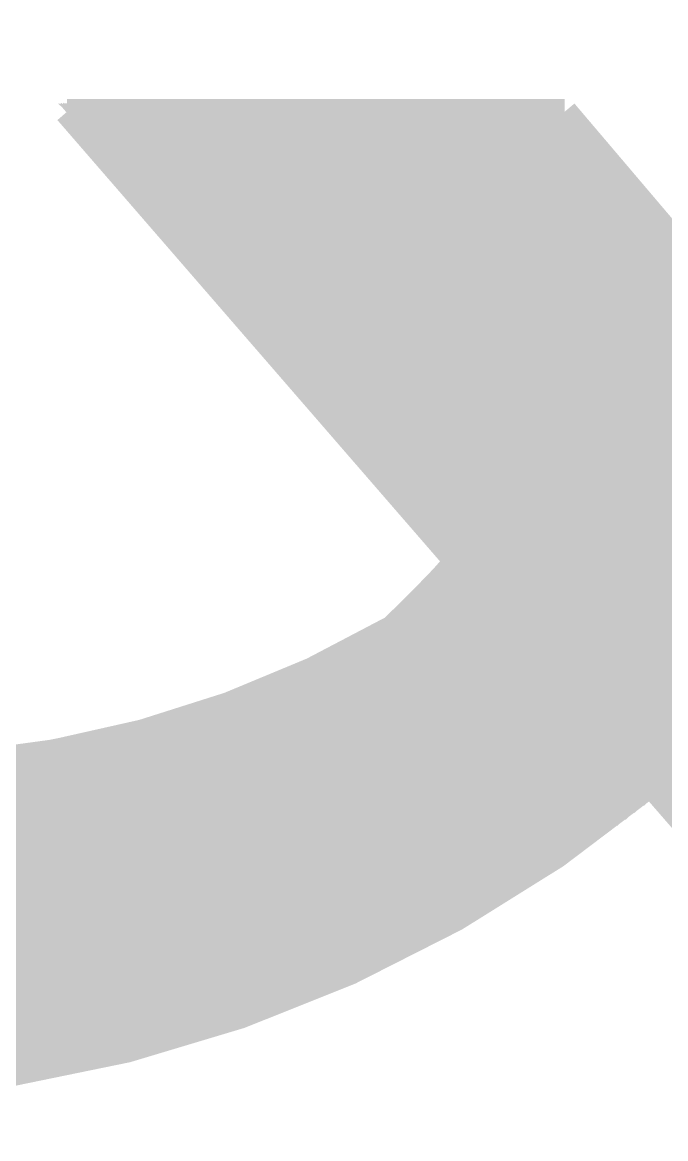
# Model space of a CAD drawing. Extents: x 35 to 236, y 10 to 166.
# Drawn here: x 108.277 to 109.558, y 108.63 to 110.853 of the extents above; entities that cross this region are included whole.
import ezdxf

# ---------------------------------------------------------------- set-up
doc = ezdxf.new("R2010")
doc.units = 0
doc.layers.add('BG_SILKSCREEN_TOP', color=254, linetype='CONTINUOUS')

msp = doc.modelspace()

# ---------------------------------------------------------------- linework, layer by layer
at = {"layer": 'BG_SILKSCREEN_TOP', "const_width": 0.0508}
for points in [[(109.5844, 110.4058, 0.331115), (109.0134, 113.9154)], [(109.5844, 110.4058, 0.33397), (109.0134, 113.9129)], [(109.5844, 110.4058, 0.33397), (109.0134, 113.9129)], [(109.0137, 109.646, 0.032896), (109.1432, 109.7806)], [(109.0133, 109.6463, 0.015646), (109.1429, 109.7783)], [(109.0133, 109.6463, 0.015646), (109.1429, 109.7783)], [(106.9565, 109.6465, 0.272148), (109.0134, 109.6465)], [(106.9565, 109.6465, 0.272148), (109.0134, 109.6465)], [(107.9824, 109.3666, 0.129986), (109.0137, 109.646)], [(108.0205, 108.7316, 0.144782), (109.5293, 109.3361)], [(108.0206, 108.7328, 0.156911), (109.5274, 109.3354)]]:
    msp.add_lwpolyline(points, format="xyb", dxfattribs=at)
for points in [[(108.366, 110.6747), (109.1432, 109.7781)], [(108.366, 110.6747), (109.1432, 109.7781)], [(109.3566, 110.6747), (108.366, 110.6747)], [(109.3566, 110.6747), (108.366, 110.6747)], [(108.366, 110.6747), (109.3566, 110.6747)], [(110.1186, 108.6554), (108.366, 110.6747)], [(108.3672, 110.6733), (108.3685, 110.6747)], [(108.3693, 110.6709), (108.373, 110.6747)], [(108.3713, 110.6685), (108.3775, 110.6747)], [(108.3734, 110.6661), (108.382, 110.6747)], [(108.3755, 110.6637), (108.3865, 110.6747)], [(108.3776, 110.6613), (108.391, 110.6747)], [(108.3797, 110.6589), (108.3955, 110.6747)], [(108.3818, 110.6565), (108.4, 110.6747)], [(108.3839, 110.6541), (108.4045, 110.6747)], [(108.3859, 110.6517), (108.409, 110.6747)], [(108.388, 110.6493), (108.4135, 110.6747)], [(108.3901, 110.6469), (108.4179, 110.6747)], [(108.3922, 110.6445), (108.4224, 110.6747)], [(108.3943, 110.6421), (108.4269, 110.6747)], [(108.3964, 110.6397), (108.4314, 110.6747)], [(108.3985, 110.6373), (108.4359, 110.6747)], [(108.4005, 110.6349), (108.4404, 110.6747)], [(108.4026, 110.6324), (108.4449, 110.6747)], [(108.4047, 110.6301), (108.4494, 110.6747)], [(108.4068, 110.6276), (108.4539, 110.6747)], [(108.4089, 110.6252), (108.4584, 110.6747)], [(108.411, 110.6228), (108.4628, 110.6747)], [(108.413, 110.6204), (108.4673, 110.6747)], [(108.4152, 110.618), (108.4718, 110.6747)], [(108.4172, 110.6156), (108.4763, 110.6747)], [(108.4193, 110.6132), (108.4808, 110.6747)], [(108.4214, 110.6108), (108.4853, 110.6747)], [(108.4235, 110.6084), (108.4898, 110.6747)], [(108.4256, 110.606), (108.4943, 110.6747)], [(108.4277, 110.6036), (108.4988, 110.6747)], [(108.4298, 110.6012), (108.5032, 110.6747)], [(108.4318, 110.5988), (108.5077, 110.6747)], [(108.4339, 110.5964), (108.5122, 110.6747)], [(108.436, 110.594), (108.5167, 110.6747)], [(108.4381, 110.5916), (108.5212, 110.6747)], [(108.4402, 110.5892), (108.5257, 110.6747)], [(108.4423, 110.5868), (108.5302, 110.6747)], [(108.4444, 110.5844), (108.5347, 110.6747)], [(108.4464, 110.582), (108.5392, 110.6747)], [(108.4485, 110.5796), (108.5437, 110.6747)], [(108.4506, 110.5772), (108.5481, 110.6747)], [(108.4527, 110.5748), (108.5526, 110.6747)], [(108.4548, 110.5723), (108.5571, 110.6747)], [(108.4569, 110.57), (108.5616, 110.6747)], [(108.459, 110.5675), (108.5661, 110.6747)], [(108.4611, 110.5652), (108.5706, 110.6747)], [(108.4631, 110.5627), (108.5751, 110.6747)], [(108.4652, 110.5603), (108.5796, 110.6747)], [(108.4673, 110.5579), (108.5841, 110.6747)], [(108.4694, 110.5555), (108.5886, 110.6747)], [(108.4715, 110.5531), (108.5931, 110.6747)], [(108.4735, 110.5507), (108.5976, 110.6747)], [(108.4757, 110.5483), (108.602, 110.6747)], [(108.4777, 110.5459), (108.6065, 110.6747)], [(108.4798, 110.5435), (108.611, 110.6747)], [(108.4819, 110.5411), (108.6155, 110.6747)], [(108.484, 110.5387), (108.62, 110.6747)], [(108.4861, 110.5363), (108.6245, 110.6747)], [(108.4882, 110.5339), (108.629, 110.6747)], [(108.4903, 110.5315), (108.6335, 110.6747)], [(108.4923, 110.5291), (108.638, 110.6747)], [(108.4944, 110.5267), (108.6425, 110.6747)], [(108.4965, 110.5243), (108.6469, 110.6747)], [(108.4986, 110.5219), (108.6514, 110.6747)], [(108.5007, 110.5195), (108.6559, 110.6747)], [(108.5028, 110.5171), (108.6604, 110.6747)], [(108.5049, 110.5147), (108.6649, 110.6747)], [(108.5069, 110.5123), (108.6694, 110.6747)], [(108.509, 110.5099), (108.6739, 110.6747)], [(108.5111, 110.5074), (108.6784, 110.6747)], [(108.5132, 110.5051), (108.6828, 110.6747)], [(108.5153, 110.5026), (108.6873, 110.6747)], [(108.5174, 110.5002), (108.6918, 110.6747)], [(108.5195, 110.4978), (108.6963, 110.6747)], [(108.5216, 110.4954), (108.7008, 110.6747)], [(108.5236, 110.493), (108.7053, 110.6747)], [(108.5257, 110.4906), (108.7098, 110.6747)], [(108.5278, 110.4882), (108.7143, 110.6747)], [(108.5299, 110.4858), (108.7188, 110.6747)], [(108.532, 110.4834), (108.7233, 110.6747)], [(108.5341, 110.481), (108.7278, 110.6747)], [(108.5362, 110.4786), (108.7322, 110.6747)], [(108.5382, 110.4762), (108.7367, 110.6747)], [(108.5403, 110.4738), (108.7412, 110.6747)], [(108.5424, 110.4714), (108.7457, 110.6747)], [(108.5445, 110.469), (108.7502, 110.6747)], [(108.5466, 110.4666), (108.7547, 110.6747)], [(108.5487, 110.4642), (108.7592, 110.6747)], [(108.5508, 110.4618), (108.7637, 110.6747)], [(108.5528, 110.4594), (108.7682, 110.6747)], [(108.5549, 110.457), (108.7727, 110.6747)], [(108.557, 110.4546), (108.7772, 110.6747)], [(108.5591, 110.4522), (108.7817, 110.6747)], [(108.5612, 110.4498), (108.7861, 110.6747)], [(108.5633, 110.4473), (108.7906, 110.6747)], [(108.5654, 110.445), (108.7951, 110.6747)], [(108.5675, 110.4425), (108.7996, 110.6747)], [(108.5695, 110.4401), (108.8041, 110.6747)], [(108.5716, 110.4377), (108.8086, 110.6747)], [(108.5737, 110.4353), (108.8131, 110.6747)], [(108.5758, 110.4329), (108.8176, 110.6747)], [(108.5779, 110.4305), (108.8221, 110.6747)], [(108.58, 110.4281), (108.8265, 110.6747)], [(108.5821, 110.4257), (108.831, 110.6747)], [(108.5841, 110.4233), (108.8355, 110.6747)], [(108.5862, 110.4209), (108.84, 110.6747)], [(108.5883, 110.4185), (108.8445, 110.6747)], [(108.5904, 110.4161), (108.849, 110.6747)], [(108.5925, 110.4137), (108.8535, 110.6747)], [(108.5946, 110.4113), (108.858, 110.6747)], [(108.5967, 110.4089), (108.8625, 110.6747)], [(108.5987, 110.4065), (108.8669, 110.6747)], [(108.6008, 110.4041), (108.8714, 110.6747)], [(108.6029, 110.4017), (108.8759, 110.6747)], [(108.605, 110.3993), (108.8804, 110.6747)], [(108.6071, 110.3969), (108.8849, 110.6747)], [(108.6092, 110.3945), (108.8894, 110.6747)], [(108.6113, 110.3921), (108.8939, 110.6747)], [(108.6134, 110.3897), (108.8984, 110.6747)], [(108.6154, 110.3873), (108.9029, 110.6747)], [(108.6175, 110.3849), (108.9074, 110.6747)], [(108.6196, 110.3825), (108.9119, 110.6747)], [(108.6217, 110.3801), (108.9163, 110.6747)], [(108.6238, 110.3777), (108.9208, 110.6747)], [(108.6259, 110.3752), (108.9253, 110.6747)], [(108.628, 110.3728), (108.9298, 110.6747)], [(108.63, 110.3704), (108.9343, 110.6747)], [(108.6321, 110.368), (108.9388, 110.6747)], [(108.6342, 110.3656), (108.9433, 110.6747)], [(108.6363, 110.3632), (108.9478, 110.6747)], [(108.6384, 110.3608), (108.9523, 110.6747)], [(108.6405, 110.3584), (108.9568, 110.6747)], [(108.6426, 110.356), (108.9613, 110.6747)], [(108.6446, 110.3536), (108.9657, 110.6747)], [(108.6467, 110.3512), (108.9702, 110.6747)], [(108.6488, 110.3488), (108.9747, 110.6747)], [(108.6509, 110.3464), (108.9792, 110.6747)], [(108.653, 110.344), (108.9837, 110.6747)], [(108.6551, 110.3416), (108.9882, 110.6747)], [(108.6572, 110.3392), (108.9927, 110.6747)], [(108.6592, 110.3368), (108.9972, 110.6747)], [(108.6613, 110.3344), (109.0017, 110.6747)], [(108.6634, 110.332), (109.0061, 110.6747)], [(108.6655, 110.3296), (109.0106, 110.6747)], [(108.6676, 110.3272), (109.0151, 110.6747)], [(108.6697, 110.3248), (109.0196, 110.6747)], [(108.6718, 110.3224), (109.0241, 110.6747)], [(108.6739, 110.32), (109.0286, 110.6747)], [(108.6759, 110.3176), (109.0331, 110.6747)], [(108.678, 110.3151), (109.0376, 110.6747)], [(108.6801, 110.3128), (109.0421, 110.6747)], [(108.6822, 110.3103), (109.0465, 110.6747)], [(108.6843, 110.3079), (109.051, 110.6747)], [(108.6864, 110.3055), (109.0555, 110.6747)], [(108.6885, 110.3031), (109.06, 110.6747)], [(108.6905, 110.3007), (109.0645, 110.6747)], [(108.6926, 110.2983), (109.069, 110.6747)], [(108.6947, 110.2959), (109.0735, 110.6747)], [(108.6968, 110.2935), (109.078, 110.6747)], [(108.6989, 110.2911), (109.0825, 110.6747)], [(108.701, 110.2887), (109.087, 110.6747)], [(108.7031, 110.2863), (109.0915, 110.6747)], [(108.7051, 110.2839), (109.096, 110.6747)], [(108.7072, 110.2815), (109.1004, 110.6747)], [(108.7093, 110.2791), (109.1049, 110.6747)], [(108.7114, 110.2767), (109.1094, 110.6747)], [(108.7135, 110.2743), (109.1139, 110.6747)], [(108.7156, 110.2719), (109.1184, 110.6747)], [(108.7177, 110.2695), (109.1229, 110.6747)], [(108.7198, 110.2671), (109.1274, 110.6747)], [(108.7218, 110.2647), (109.1319, 110.6747)], [(108.7239, 110.2623), (109.1364, 110.6747)], [(108.726, 110.2599), (109.1409, 110.6747)], [(108.7281, 110.2575), (109.1453, 110.6747)], [(108.7302, 110.255), (109.1498, 110.6747)], [(108.7323, 110.2527), (109.1543, 110.6747)], [(108.7344, 110.2502), (109.1588, 110.6747)], [(108.7364, 110.2478), (109.1633, 110.6747)], [(108.7385, 110.2454), (109.1678, 110.6747)], [(108.7406, 110.243), (109.1723, 110.6747)], [(108.7427, 110.2406), (109.1768, 110.6747)], [(108.7448, 110.2382), (109.1813, 110.6747)], [(108.7469, 110.2358), (109.1858, 110.6747)], [(108.749, 110.2334), (109.1902, 110.6747)], [(108.751, 110.231), (109.1947, 110.6747)], [(108.7531, 110.2286), (109.1992, 110.6747)], [(108.7552, 110.2262), (109.2037, 110.6747)], [(108.7573, 110.2238), (109.2082, 110.6747)], [(108.7594, 110.2214), (109.2127, 110.6747)], [(108.7615, 110.219), (109.2172, 110.6747)], [(108.7636, 110.2166), (109.2217, 110.6747)], [(108.7656, 110.2142), (109.2262, 110.6747)], [(108.7677, 110.2118), (109.2306, 110.6747)], [(108.7698, 110.2094), (109.2351, 110.6747)], [(108.7719, 110.207), (109.2396, 110.6747)], [(108.774, 110.2046), (109.2441, 110.6747)], [(108.7761, 110.2022), (109.2486, 110.6747)], [(108.7782, 110.1998), (109.2531, 110.6747)], [(108.7803, 110.1974), (109.2576, 110.6747)], [(108.7823, 110.1949), (109.2621, 110.6747)], [(108.7844, 110.1926), (109.2666, 110.6747)], [(108.7865, 110.1901), (109.2711, 110.6747)], [(108.7886, 110.1877), (109.2756, 110.6747)], [(108.7907, 110.1853), (109.28, 110.6747)], [(108.7928, 110.1829), (109.2845, 110.6747)], [(108.7949, 110.1805), (109.289, 110.6747)], [(108.7969, 110.1781), (109.2935, 110.6747)], [(108.799, 110.1757), (109.298, 110.6747)], [(108.8011, 110.1733), (109.3025, 110.6747)], [(108.8032, 110.1709), (109.307, 110.6747)], [(108.8053, 110.1685), (109.3115, 110.6747)], [(108.8074, 110.1661), (109.316, 110.6747)], [(108.8095, 110.1637), (109.3205, 110.6747)], [(108.8115, 110.1613), (109.325, 110.6747)], [(108.8136, 110.1589), (109.3294, 110.6747)], [(108.8157, 110.1565), (109.3339, 110.6747)], [(108.8178, 110.1541), (109.3384, 110.6747)], [(108.8199, 110.1517), (109.3429, 110.6747)], [(108.822, 110.1493), (109.3474, 110.6747)], [(108.8241, 110.1469), (109.3519, 110.6747)], [(108.8262, 110.1445), (109.3564, 110.6747)], [(108.8282, 110.1421), (109.3585, 110.6724)], [(108.8303, 110.1397), (109.3606, 110.67)], [(109.5852, 110.4055), (109.3566, 110.6747)], [(109.5852, 110.4055), (109.3566, 110.6747)], [(109.3566, 110.6747), (111.0711, 108.6554)], [(108.8324, 110.1373), (109.3627, 110.6675)], [(108.8345, 110.1349), (109.3647, 110.6651)], [(108.8366, 110.1325), (109.3668, 110.6627)], [(108.8387, 110.1301), (109.3688, 110.6602)], [(108.8408, 110.1276), (109.3709, 110.6578)], [(108.8428, 110.1253), (109.373, 110.6554)], [(108.8449, 110.1228), (109.375, 110.6529)], [(108.847, 110.1204), (109.3771, 110.6505)], [(108.8491, 110.118), (109.3792, 110.6481)], [(108.8512, 110.1156), (109.3812, 110.6456)], [(108.8533, 110.1132), (109.3833, 110.6432)], [(108.8554, 110.1108), (109.3853, 110.6408)], [(108.8574, 110.1084), (109.3874, 110.6384)], [(108.8595, 110.106), (109.3895, 110.6359)], [(108.8616, 110.1036), (109.3915, 110.6335)], [(108.8637, 110.1012), (109.3936, 110.6311)], [(108.8658, 110.0988), (109.3956, 110.6287)], [(108.8679, 110.0964), (109.3977, 110.6262)], [(108.87, 110.094), (109.3998, 110.6238)], [(108.872, 110.0916), (109.4018, 110.6214)], [(108.8741, 110.0892), (109.4039, 110.619)], [(108.8762, 110.0868), (109.406, 110.6165)], [(108.8783, 110.0844), (109.408, 110.6141)], [(108.8804, 110.082), (109.4101, 110.6117)], [(108.8825, 110.0796), (109.4121, 110.6092)], [(108.8846, 110.0772), (109.4142, 110.6068)], [(108.8867, 110.0748), (109.4163, 110.6044)], [(108.8887, 110.0724), (109.4183, 110.602)], [(108.8908, 110.07), (109.4204, 110.5995)], [(108.8929, 110.0675), (109.4224, 110.5971)], [(108.895, 110.0652), (109.4245, 110.5947)], [(108.8971, 110.0627), (109.4266, 110.5922)], [(108.8992, 110.0604), (109.4286, 110.5898)], [(108.9013, 110.0579), (109.4307, 110.5874)], [(108.9033, 110.0555), (109.4328, 110.5849)], [(108.9054, 110.0531), (109.4348, 110.5825)], [(108.9075, 110.0507), (109.4369, 110.5801)], [(108.9096, 110.0483), (109.439, 110.5777)], [(108.9117, 110.0459), (109.441, 110.5752)], [(108.9138, 110.0435), (109.4431, 110.5728)], [(108.9159, 110.0411), (109.4451, 110.5704)], [(108.9179, 110.0387), (109.4472, 110.5679)], [(108.92, 110.0363), (109.4493, 110.5655)], [(108.9221, 110.0339), (109.4513, 110.5631)], [(108.9242, 110.0315), (109.4534, 110.5607)], [(108.9263, 110.0291), (109.4554, 110.5582)], [(108.9284, 110.0267), (109.4575, 110.5558)], [(108.9305, 110.0243), (109.4596, 110.5534)], [(108.9326, 110.0219), (109.4616, 110.551)], [(108.9346, 110.0195), (109.4637, 110.5485)], [(108.9367, 110.0171), (109.4657, 110.5461)], [(108.9388, 110.0147), (109.4678, 110.5437)], [(108.9409, 110.0123), (109.4699, 110.5413)], [(108.943, 110.0099), (109.4719, 110.5388)], [(108.9451, 110.0075), (109.474, 110.5364)], [(108.9472, 110.0051), (109.4761, 110.534)], [(108.9492, 110.0026), (109.4781, 110.5315)], [(108.9513, 110.0003), (109.4802, 110.5291)], [(108.9534, 109.9978), (109.4822, 110.5267)], [(108.9555, 109.9954), (109.4843, 110.5242)], [(108.9576, 109.993), (109.4864, 110.5218)], [(108.9597, 109.9906), (109.4884, 110.5194)], [(108.9618, 109.9882), (109.4905, 110.517)], [(108.9638, 109.9858), (109.4925, 110.5145)], [(108.9659, 109.9834), (109.4946, 110.5121)], [(108.968, 109.981), (109.4967, 110.5097)], [(108.9701, 109.9786), (109.4987, 110.5072)], [(108.9722, 109.9762), (109.5008, 110.5048)], [(108.9743, 109.9738), (109.5029, 110.5024)], [(108.9764, 109.9714), (109.5049, 110.5)], [(108.9785, 109.969), (109.507, 110.4975)], [(108.9805, 109.9666), (109.5091, 110.4951)], [(108.9826, 109.9642), (109.5111, 110.4927)], [(108.9847, 109.9618), (109.5132, 110.4902)], [(108.9868, 109.9594), (109.5152, 110.4878)], [(108.9889, 109.957), (109.5173, 110.4854)], [(108.991, 109.9546), (109.5194, 110.483)], [(108.9931, 109.9522), (109.5214, 110.4805)], [(108.9951, 109.9498), (109.5235, 110.4781)], [(108.9972, 109.9474), (109.5255, 110.4757)], [(108.9993, 109.945), (109.5276, 110.4733)], [(109.0014, 109.9425), (109.5297, 110.4708)], [(109.0035, 109.9402), (109.5317, 110.4684)], [(109.0056, 109.9377), (109.5338, 110.466)], [(109.0077, 109.9353), (109.5359, 110.4635)], [(109.0097, 109.9329), (109.5379, 110.4611)], [(109.0118, 109.9305), (109.54, 110.4587)], [(109.0139, 109.9281), (109.542, 110.4562)], [(109.016, 109.9257), (109.5441, 110.4538)], [(109.0181, 109.9233), (109.5462, 110.4514)], [(109.0202, 109.9209), (109.5482, 110.449)], [(109.0223, 109.9185), (109.5503, 110.4465)], [(109.0243, 109.9161), (109.5523, 110.4441)], [(109.0264, 109.9137), (109.5544, 110.4417)], [(109.0285, 109.9113), (109.5565, 110.4392)], [(109.0306, 109.9089), (109.5585, 110.4368)], [(109.0327, 109.9065), (109.5606, 110.4344)], [(109.0348, 109.9041), (109.5627, 110.432)], [(109.0369, 109.9017), (109.5647, 110.4295)], [(109.039, 109.8993), (109.5668, 110.4271)], [(109.041, 109.8969), (109.5688, 110.4247)], [(109.0431, 109.8945), (109.5709, 110.4223)], [(109.0452, 109.8921), (109.573, 110.4198)], [(109.0473, 109.8897), (109.575, 110.4174)], [(109.0494, 109.8873), (109.5771, 110.415)], [(109.0515, 109.8849), (109.5792, 110.4126)], [(109.0536, 109.8825), (109.5812, 110.4101)], [(109.0556, 109.8801), (109.5833, 110.4077)], [(109.0577, 109.8777), (109.5853, 110.4053)], [(109.0598, 109.8753), (109.5874, 110.4028)], [(109.0619, 109.8729), (109.5894, 110.4004)], [(109.064, 109.8704), (109.5915, 110.398)], [(109.0661, 109.8681), (109.5936, 110.3955)], [(109.0682, 109.8656), (109.5956, 110.3931)], [(109.0702, 109.8632), (109.5977, 110.3907)], [(109.0723, 109.8608), (109.5998, 110.3882)], [(109.0744, 109.8584), (109.6018, 110.3858)], [(109.0765, 109.856), (109.6039, 110.3834)], [(109.0786, 109.8536), (109.606, 110.381)], [(109.0807, 109.8512), (109.608, 110.3785)], [(109.0828, 109.8488), (109.6101, 110.3761)], [(109.0849, 109.8464), (109.6121, 110.3737)], [(109.0869, 109.844), (109.6142, 110.3712)], [(109.089, 109.8416), (109.6163, 110.3688)], [(109.0911, 109.8392), (109.6183, 110.3664)], [(109.0932, 109.8368), (109.6204, 110.364)], [(109.0953, 109.8344), (109.6224, 110.3615)], [(109.0974, 109.832), (109.6245, 110.3591)], [(109.0995, 109.8296), (109.6266, 110.3567)], [(109.1015, 109.8272), (109.6286, 110.3543)], [(109.1036, 109.8248), (109.6307, 110.3518)], [(109.1057, 109.8224), (109.6328, 110.3494)], [(109.1078, 109.82), (109.6348, 110.347)], [(109.1099, 109.8176), (109.6369, 110.3446)], [(109.112, 109.8152), (109.639, 110.3421)], [(109.1141, 109.8128), (109.641, 110.3397)], [(109.1161, 109.8103), (109.6431, 110.3373)], [(109.1182, 109.808), (109.6451, 110.3348)], [(109.1203, 109.8055), (109.6472, 110.3324)], [(109.1224, 109.8031), (109.6492, 110.33)], [(109.1245, 109.8007), (109.6513, 110.3275)], [(109.1266, 109.7983), (109.6534, 110.3251)], [(109.1287, 109.7959), (109.6554, 110.3227)], [(109.1307, 109.7935), (109.6575, 110.3203)], [(109.1328, 109.7911), (109.6596, 110.3178)], [(109.1349, 109.7887), (109.6616, 110.3154)], [(109.137, 109.7863), (109.6637, 110.313)], [(109.1391, 109.7839), (109.6657, 110.3105)], [(109.1412, 109.7815), (109.6678, 110.3081)], [(109.1433, 109.7791), (109.6699, 110.3057)], [(109.1454, 109.7767), (109.6719, 110.3033)], [(109.1474, 109.7743), (109.674, 110.3008)], [(109.1495, 109.7719), (109.6761, 110.2984)], [(109.1516, 109.7695), (109.6781, 110.296)], [(109.1537, 109.7671), (109.6802, 110.2936)], [(109.1558, 109.7647), (109.6822, 110.2911)], [(109.1579, 109.7623), (109.6843, 110.2887)], [(109.16, 109.7599), (109.6863, 110.2863)], [(109.162, 109.7575), (109.6884, 110.2838)], [(109.1641, 109.7551), (109.6905, 110.2814)], [(109.1662, 109.7527), (109.6925, 110.279)], [(109.1683, 109.7502), (109.6946, 110.2766)], [(109.1704, 109.7479), (109.6967, 110.2741)], [(109.1725, 109.7454), (109.6987, 110.2717)], [(109.1746, 109.743), (109.7008, 110.2693)], [(109.1766, 109.7406), (109.7029, 110.2668)], [(109.1787, 109.7382), (109.7049, 110.2644)], [(109.1808, 109.7358), (109.707, 110.262)], [(109.1829, 109.7334), (109.709, 110.2596)], [(109.185, 109.731), (109.7111, 110.2571)], [(109.1871, 109.7286), (109.7132, 110.2547)], [(109.1892, 109.7262), (109.7152, 110.2523)], [(109.1913, 109.7238), (109.7173, 110.2498)], [(109.1933, 109.7214), (109.7193, 110.2474)], [(109.1954, 109.719), (109.7214, 110.245)], [(109.1975, 109.7166), (109.7235, 110.2425)], [(109.1996, 109.7142), (109.7255, 110.2401)], [(109.2017, 109.7118), (109.7276, 110.2377)], [(109.2038, 109.7094), (109.7297, 110.2353)], [(109.2059, 109.707), (109.7317, 110.2328)], [(109.2079, 109.7046), (109.7338, 110.2304)], [(109.21, 109.7022), (109.7359, 110.228)], [(109.2121, 109.6998), (109.7379, 110.2256)], [(109.2142, 109.6974), (109.74, 110.2231)], [(109.2163, 109.695), (109.742, 110.2207)], [(109.2184, 109.6926), (109.7441, 110.2183)], [(109.2205, 109.6901), (109.7461, 110.2159)], [(109.2225, 109.6878), (109.7482, 110.2134)], [(109.2246, 109.6853), (109.7503, 110.211)], [(109.2267, 109.6829), (109.7523, 110.2086)], [(109.2288, 109.6805), (109.7544, 110.2061)], [(109.2309, 109.6781), (109.7565, 110.2037)], [(109.233, 109.6757), (109.7585, 110.2013)], [(109.2351, 109.6733), (109.7606, 110.1988)], [(109.2371, 109.6709), (109.7626, 110.1964)], [(109.2392, 109.6685), (109.7647, 110.194)], [(109.2413, 109.6661), (109.7668, 110.1916)], [(109.2434, 109.6637), (109.7688, 110.1891)], [(109.2455, 109.6613), (109.7709, 110.1867)], [(109.2476, 109.6589), (109.773, 110.1843)], [(109.2497, 109.6565), (109.775, 110.1818)], [(109.2518, 109.6541), (109.7771, 110.1794)], [(109.2538, 109.6517), (109.7791, 110.177)], [(109.2559, 109.6493), (109.7812, 110.1746)], [(109.258, 109.6469), (109.7833, 110.1721)], [(109.2601, 109.6445), (109.7853, 110.1697)], [(109.2622, 109.6421), (109.7874, 110.1673)], [(109.2643, 109.6397), (109.7894, 110.1648)], [(109.2664, 109.6373), (109.7915, 110.1624)], [(109.2684, 109.6349), (109.7936, 110.16)], [(109.2706, 109.6325), (109.7956, 110.1576)], [(109.2726, 109.6301), (109.7977, 110.1551)], [(109.2747, 109.6277), (109.7998, 110.1527)], [(109.2768, 109.6253), (109.8018, 110.1503)], [(109.2789, 109.6228), (109.8039, 110.1479)], [(109.281, 109.6205), (109.8059, 110.1454)], [(109.283, 109.618), (109.808, 110.143)], [(109.2851, 109.6157), (109.8101, 110.1406)], [(109.2872, 109.6132), (109.8121, 110.1381)], [(109.2893, 109.6108), (109.8142, 110.1357)], [(109.2914, 109.6084), (109.8162, 110.1333)], [(109.2935, 109.606), (109.8183, 110.1308)], [(109.2956, 109.6036), (109.8204, 110.1284)], [(109.2977, 109.6012), (109.8224, 110.126)], [(109.2997, 109.5988), (109.8245, 110.1236)], [(109.3018, 109.5964), (109.8266, 110.1211)], [(109.3039, 109.594), (109.8286, 110.1187)], [(109.306, 109.5916), (109.8307, 110.1163)], [(109.3081, 109.5892), (109.8328, 110.1138)], [(109.3102, 109.5868), (109.8348, 110.1114)], [(109.3123, 109.5844), (109.8369, 110.109)], [(109.3143, 109.582), (109.8389, 110.1066)], [(109.3164, 109.5796), (109.841, 110.1041)], [(109.3185, 109.5772), (109.8431, 110.1017)], [(109.3206, 109.5748), (109.8451, 110.0993)], [(109.3227, 109.5724), (109.8472, 110.0969)], [(109.3248, 109.57), (109.8492, 110.0944)], [(109.3269, 109.5676), (109.8513, 110.092)], [(109.3289, 109.5652), (109.8534, 110.0896)], [(109.3311, 109.5627), (109.8554, 110.0872)], [(109.3331, 109.5604), (109.8575, 110.0847)], [(109.3352, 109.5579), (109.8596, 110.0823)], [(109.3373, 109.5556), (109.8616, 110.0799)], [(109.3394, 109.5531), (109.8637, 110.0774)], [(109.3415, 109.5507), (109.8657, 110.075)], [(109.3435, 109.5483), (109.8678, 110.0726)], [(109.3456, 109.5459), (109.8699, 110.0701)], [(109.3477, 109.5435), (109.8719, 110.0677)], [(109.3498, 109.5411), (109.874, 110.0653)], [(109.3519, 109.5387), (109.876, 110.0629)], [(109.354, 109.5363), (109.8781, 110.0604)], [(109.3561, 109.5339), (109.8802, 110.058)], [(109.3582, 109.5315), (109.8822, 110.0556)], [(109.3603, 109.5291), (109.8843, 110.0531)], [(109.3623, 109.5267), (109.8863, 110.0507)], [(109.3644, 109.5243), (109.8884, 110.0483)], [(109.3665, 109.5219), (109.8905, 110.0459)], [(109.3686, 109.5195), (109.8925, 110.0434)], [(109.3707, 109.5171), (109.8946, 110.041)], [(109.3728, 109.5147), (109.8967, 110.0386)], [(109.3748, 109.5123), (109.8987, 110.0361)], [(109.377, 109.5099), (109.9008, 110.0337)], [(109.379, 109.5075), (109.9029, 110.0313)], [(109.3811, 109.5051), (109.9049, 110.0289)], [(109.3832, 109.5027), (109.907, 110.0264)], [(109.3853, 109.5003), (109.909, 110.024)], [(109.3874, 109.4978), (109.9111, 110.0216)], [(109.3894, 109.4955), (109.9132, 110.0192)], [(109.3916, 109.493), (109.9152, 110.0167)], [(109.3936, 109.4906), (109.9173, 110.0143)], [(109.3957, 109.4882), (109.9193, 110.0119)], [(109.3978, 109.4858), (109.9214, 110.0094)], [(109.3999, 109.4834), (109.9235, 110.007)], [(109.402, 109.481), (109.9255, 110.0046)], [(109.4041, 109.4786), (109.9276, 110.0022)], [(109.4061, 109.4762), (109.9297, 109.9997)], [(109.4082, 109.4738), (109.9317, 109.9973)], [(109.4103, 109.4714), (109.9338, 109.9949)], [(109.4124, 109.469), (109.9358, 109.9924)], [(109.4145, 109.4666), (109.9379, 109.99)], [(109.4166, 109.4642), (109.94, 109.9876)], [(109.4187, 109.4618), (109.942, 109.9851)], [(109.4208, 109.4594), (109.9441, 109.9827)], [(109.4228, 109.457), (109.9461, 109.9803)], [(109.4249, 109.4546), (109.9482, 109.9779)], [(109.427, 109.4522), (109.9503, 109.9754)], [(109.4291, 109.4498), (109.9523, 109.973)], [(109.4312, 109.4474), (109.9544, 109.9706)], [(109.4333, 109.445), (109.9565, 109.9682)], [(109.4353, 109.4426), (109.9585, 109.9657)], [(109.4375, 109.4402), (109.9606, 109.9633)], [(109.4395, 109.4377), (109.9626, 109.9609)], [(109.4416, 109.4354), (109.9647, 109.9584)], [(109.4437, 109.4329), (109.9668, 109.956)], [(109.4458, 109.4306), (109.9688, 109.9536)], [(109.4479, 109.4281), (109.9709, 109.9512)], [(109.45, 109.4257), (109.973, 109.9487)], [(109.4521, 109.4233), (109.975, 109.9463)], [(109.4541, 109.4209), (109.9771, 109.9439)], [(109.4562, 109.4185), (109.9791, 109.9415)], [(109.4583, 109.4161), (109.9812, 109.939)], [(109.4604, 109.4137), (109.9832, 109.9366)], [(109.4625, 109.4113), (109.9853, 109.9342)], [(109.4646, 109.4089), (109.9874, 109.9317)], [(109.4666, 109.4065), (109.9894, 109.9293)], [(109.4687, 109.4041), (109.9915, 109.9269)], [(109.4708, 109.4017), (109.9936, 109.9244)], [(109.4729, 109.3993), (109.9956, 109.922)], [(109.475, 109.3969), (109.9977, 109.9196)], [(109.4771, 109.3945), (109.9998, 109.9171)], [(109.4792, 109.3921), (110.0018, 109.9147)], [(109.4813, 109.3897), (110.0039, 109.9123)], [(109.4834, 109.3873), (110.0059, 109.9099)], [(109.4854, 109.3849), (110.008, 109.9074)], [(109.4875, 109.3825), (110.0101, 109.905)], [(109.4896, 109.3801), (110.0121, 109.9026)], [(109.4917, 109.3777), (110.0142, 109.9002)], [(109.4938, 109.3753), (110.0162, 109.8977)], [(109.4958, 109.3729), (110.0183, 109.8953)], [(109.498, 109.3705), (110.0204, 109.8929)], [(109.5, 109.3681), (110.0224, 109.8905)], [(109.5021, 109.3656), (110.0245, 109.888)], [(109.5042, 109.3633), (110.0266, 109.8856)], [(109.5063, 109.3608), (110.0286, 109.8832)], [(109.5084, 109.3584), (110.0307, 109.8807)], [(109.5105, 109.356), (110.0328, 109.8783)], [(109.5126, 109.3536), (110.0348, 109.8759)], [(109.5146, 109.3512), (110.0369, 109.8735)], [(109.5167, 109.3488), (110.0389, 109.871)], [(109.5188, 109.3464), (110.041, 109.8686)], [(109.5209, 109.344), (110.043, 109.8662)], [(109.523, 109.3416), (110.0451, 109.8637)], [(109.5251, 109.3392), (110.0472, 109.8613)], [(109.5272, 109.3368), (110.0492, 109.8589)], [(109.5292, 109.3344), (110.0513, 109.8564)], [(109.5313, 109.332), (110.0534, 109.854)], [(109.5334, 109.3296), (110.0554, 109.8516)], [(109.5355, 109.3272), (110.0575, 109.8492)], [(109.5376, 109.3248), (110.0596, 109.8467)], [(109.5397, 109.3224), (110.0616, 109.8443)], [(109.5418, 109.32), (110.0637, 109.8419)], [(109.5439, 109.3176), (110.0657, 109.8394)], [(109.5459, 109.3152), (110.0678, 109.837)], [(109.548, 109.3128), (110.0699, 109.8346)], [(109.5501, 109.3104), (110.0719, 109.8322)], [(109.5522, 109.308), (110.074, 109.8297)], [(109.5543, 109.3055), (110.076, 109.8273)], [(109.5564, 109.3032), (110.0781, 109.8249)], [(109.5585, 109.3007), (110.0801, 109.8225)], [(109.5605, 109.2983), (110.0822, 109.82)], [(109.5626, 109.2959), (110.0843, 109.8176)], [(109.5647, 109.2935), (110.0863, 109.8152)], [(109.5668, 109.2911), (110.0884, 109.8127)], [(109.5689, 109.2887), (110.0905, 109.8103)], [(109.571, 109.2863), (110.0925, 109.8079)], [(109.5731, 109.2839), (110.0946, 109.8055)], [(109.5751, 109.2815), (110.0967, 109.803)], [(109.134, 109.7698), (109.1439, 109.7798)], [(109.1432, 109.7806), (109.5293, 109.3361)], [(109.5772, 109.2791), (110.0987, 109.8006)], [(109.5793, 109.2767), (110.1008, 109.7982)], [(109.5814, 109.2743), (110.1028, 109.7957)], [(108.1152, 108.7421), (109.1481, 109.775)], [(108.1204, 108.7427), (109.1502, 109.7725)], [(108.1255, 108.7434), (109.1523, 109.7702)], [(108.1307, 108.7441), (109.1544, 109.7677)], [(108.1359, 108.7448), (109.1565, 109.7654)], [(108.1411, 108.7455), (109.1585, 109.7629)], [(108.1463, 108.7462), (109.1606, 109.7605)], [(108.1515, 108.7469), (109.1627, 109.7581)], [(109.0951, 109.7265), (109.146, 109.7774)], [(108.1568, 108.7477), (109.1648, 109.7557)], [(108.162, 108.7484), (109.1669, 109.7533)], [(108.1673, 108.7492), (109.169, 109.7509)], [(108.1725, 108.75), (109.1711, 109.7485)], [(108.1778, 108.7508), (109.1732, 109.7461)], [(108.1831, 108.7515), (109.1752, 109.7437)], [(108.1884, 108.7524), (109.1773, 109.7413)], [(108.1937, 108.7532), (109.1794, 109.7389)], [(108.199, 108.754), (109.1815, 109.7365)], [(108.2044, 108.7549), (109.1836, 109.7341)], [(108.2097, 108.7557), (109.1857, 109.7317)], [(108.2151, 108.7566), (109.1878, 109.7293)], [(108.2204, 108.7575), (109.1899, 109.7269)], [(108.2258, 108.7584), (109.1919, 109.7245)], [(108.2312, 108.7593), (109.194, 109.7221)], [(108.2366, 108.7602), (109.1961, 109.7197)], [(108.2421, 108.7611), (109.1982, 109.7173)], [(108.2475, 108.7621), (109.2003, 109.7149)], [(108.2529, 108.763), (109.2024, 109.7125)], [(108.2584, 108.764), (109.2045, 109.7101)], [(108.2639, 108.765), (109.2065, 109.7077)], [(108.2694, 108.766), (109.2087, 109.7053)], [(108.2749, 108.767), (109.2107, 109.7029)], [(108.2804, 108.7681), (109.2128, 109.7005)], [(108.2859, 108.7691), (109.2149, 109.6981)], [(108.2915, 108.7702), (109.217, 109.6957)], [(108.297, 108.7712), (109.2191, 109.6932)], [(108.3026, 108.7723), (109.2212, 109.6909)], [(108.3082, 108.7734), (109.2233, 109.6884)], [(108.3138, 108.7745), (109.2253, 109.6861)], [(108.3194, 108.7756), (109.2274, 109.6836)], [(108.3251, 108.7768), (109.2295, 109.6812)], [(108.3307, 108.7779), (109.2316, 109.6788)], [(108.3364, 108.7791), (109.2337, 109.6764)], [(108.342, 108.7803), (109.2358, 109.674)], [(108.3477, 108.7815), (109.2379, 109.6716)], [(108.3534, 108.7827), (109.2399, 109.6692)], [(108.1101, 108.7414), (109.0267, 109.658)], [(108.3591, 108.784), (109.242, 109.6668)], [(108.3649, 108.7852), (109.2441, 109.6644)], [(108.3707, 108.7865), (109.2462, 109.662)], [(108.3764, 108.7877), (109.2483, 109.6596)], [(108.3822, 108.789), (109.2504, 109.6572)], [(108.388, 108.7904), (109.2525, 109.6548)], [(108.3938, 108.7917), (109.2545, 109.6524)], [(108.3997, 108.793), (109.2567, 109.65)], [(108.4055, 108.7944), (109.2587, 109.6476)], [(108.4114, 108.7958), (109.2608, 109.6452)], [(108.0896, 108.7389), (108.9749, 109.6242)], [(108.0947, 108.7395), (108.9849, 109.6297)], [(108.0998, 108.7402), (108.9951, 109.6354)], [(108.105, 108.7408), (109.0055, 109.6413)], [(108.4173, 108.7972), (109.2629, 109.6428)], [(108.4232, 108.7986), (109.265, 109.6404)], [(108.4291, 108.8), (109.2671, 109.638)], [(108.435, 108.8015), (109.2692, 109.6356)], [(108.441, 108.8029), (109.2713, 109.6332)], [(108.447, 108.8044), (109.2733, 109.6308)], [(108.4529, 108.8059), (109.2754, 109.6284)], [(108.459, 108.8074), (109.2775, 109.626)], [(108.465, 108.809), (109.2796, 109.6236)], [(108.0694, 108.7366), (108.9363, 109.6035)], [(108.0744, 108.7372), (108.9457, 109.6085)], [(108.0795, 108.7378), (108.9553, 109.6136)], [(108.0845, 108.7383), (108.965, 109.6188)], [(108.4711, 108.8105), (109.2817, 109.6212)], [(108.4771, 108.8121), (109.2838, 109.6188)], [(108.4832, 108.8137), (109.2859, 109.6164)], [(108.4893, 108.8153), (109.2879, 109.6139)], [(108.4954, 108.8169), (109.29, 109.6116)], [(108.5016, 108.8186), (109.2921, 109.6091)], [(108.5078, 108.8203), (109.2942, 109.6068)], [(108.5139, 108.822), (109.2963, 109.6043)], [(108.5202, 108.8237), (109.2984, 109.602)], [(108.0442, 108.7339), (108.8908, 109.5805)], [(108.0492, 108.7344), (108.8997, 109.5849)], [(108.0542, 108.735), (108.9087, 109.5894)], [(108.0593, 108.7355), (108.9177, 109.594)], [(108.0643, 108.736), (108.9269, 109.5987)], [(108.5264, 108.8254), (109.3005, 109.5995)], [(108.5326, 108.8272), (109.3026, 109.5971)], [(108.5389, 108.829), (109.3046, 109.5947)], [(108.5452, 108.8308), (109.3067, 109.5923)], [(108.5515, 108.8326), (109.3088, 109.5899)], [(108.5579, 108.8344), (109.3109, 109.5875)], [(108.5642, 108.8363), (109.313, 109.5851)], [(108.5706, 108.8382), (109.3151, 109.5827)], [(108.577, 108.8401), (109.3172, 109.5803)], [(108.0152, 108.7319), (108.8396, 109.5562)], [(108.0195, 108.7317), (108.8479, 109.56)], [(108.0243, 108.732), (108.8563, 109.564)], [(108.0293, 108.7324), (108.8648, 109.5679)], [(108.0342, 108.7329), (108.8733, 109.572)], [(108.0392, 108.7334), (108.882, 109.5762)], [(108.5834, 108.8421), (109.3193, 109.5779)], [(108.5899, 108.844), (109.3214, 109.5755)], [(108.5964, 108.846), (109.3234, 109.5731)], [(108.6028, 108.848), (109.3255, 109.5707)], [(108.6094, 108.8501), (109.3276, 109.5683)], [(108.6159, 108.8521), (109.3297, 109.5659)], [(108.6225, 108.8542), (109.3318, 109.5635)], [(108.6291, 108.8563), (109.3339, 109.5611)], [(108.6357, 108.8585), (109.336, 109.5587)], [(108.6424, 108.8606), (109.338, 109.5563)], [(107.9898, 108.7334), (108.7912, 109.5348)], [(107.994, 108.7332), (108.7991, 109.5382)], [(107.9983, 108.7329), (108.8071, 109.5417)], [(108.0025, 108.7326), (108.8151, 109.5452)], [(108.0067, 108.7324), (108.8232, 109.5488)], [(108.011, 108.7321), (108.8313, 109.5525)], [(108.6491, 108.8628), (109.3401, 109.5539)], [(108.6558, 108.865), (109.3422, 109.5515)], [(108.6625, 108.8673), (109.3443, 109.5491)], [(108.6693, 108.8696), (109.3464, 109.5467)], [(108.6761, 108.8719), (109.3485, 109.5443)], [(108.6829, 108.8742), (109.3506, 109.5419)], [(108.6897, 108.8765), (109.3526, 109.5395)], [(108.6966, 108.8789), (109.3548, 109.5371)], [(108.7035, 108.8814), (109.3568, 109.5346)], [(107.9604, 108.7355), (108.7378, 109.5129)], [(107.9646, 108.7351), (108.7453, 109.5158)], [(107.9688, 108.7348), (108.7528, 109.5188)], [(107.973, 108.7345), (108.7604, 109.5219)], [(107.9772, 108.7342), (108.768, 109.525)], [(107.9814, 108.734), (108.7757, 109.5282)], [(107.9856, 108.7337), (108.7834, 109.5315)], [(108.7105, 108.8838), (109.3589, 109.5323)], [(108.7174, 108.8863), (109.361, 109.5298)], [(108.7245, 108.8888), (109.3631, 109.5275)], [(108.7315, 108.8913), (109.3652, 109.525)], [(108.7385, 108.8939), (109.3673, 109.5227)], [(108.7457, 108.8966), (109.3694, 109.5202)], [(108.7528, 108.8992), (109.3714, 109.5178)], [(108.76, 108.9019), (109.3735, 109.5154)], [(108.7672, 108.9046), (109.3756, 109.513)], [(107.9272, 108.7381), (108.6801, 109.491)], [(107.9313, 108.7378), (108.6871, 109.4936)], [(107.9354, 108.7374), (108.6942, 109.4962)], [(107.9396, 108.7371), (108.7014, 109.4988)], [(107.9438, 108.7367), (108.7085, 109.5015)], [(107.9479, 108.7364), (108.7158, 109.5043)], [(107.9521, 108.7361), (108.7231, 109.5071)], [(107.9563, 108.7358), (108.7304, 109.5099)], [(108.7744, 108.9073), (109.3777, 109.5106)], [(108.7817, 108.9101), (109.3798, 109.5082)], [(108.789, 108.913), (109.3819, 109.5058)], [(108.7964, 108.9158), (109.384, 109.5034)], [(108.8037, 108.9187), (109.386, 109.501)], [(108.8112, 108.9217), (109.3881, 109.4986)], [(108.8187, 108.9246), (109.3902, 109.4962)], [(108.8262, 108.9277), (109.3923, 109.4938)], [(108.8337, 108.9307), (109.3944, 109.4914)], [(107.8861, 108.7419), (108.6118, 109.4676)], [(107.8902, 108.7415), (108.6185, 109.4698)], [(107.8943, 108.7411), (108.6251, 109.472)], [(107.8984, 108.7407), (108.6319, 109.4742)], [(107.9025, 108.7403), (108.6386, 109.4765)], [(107.9066, 108.74), (108.6454, 109.4788)], [(107.9107, 108.7396), (108.6523, 109.4812)], [(107.9148, 108.7392), (108.6592, 109.4836)], [(107.9189, 108.7388), (108.6661, 109.486)], [(107.9231, 108.7385), (108.673, 109.4885)], [(108.8413, 108.9338), (109.3965, 109.489)], [(108.849, 108.937), (109.3986, 109.4866)], [(108.8566, 108.9402), (109.4006, 109.4842)], [(108.8644, 108.9434), (109.4028, 109.4818)], [(108.8722, 108.9467), (109.4048, 109.4794)], [(108.88, 108.95), (109.4069, 109.477)], [(108.8878, 108.9534), (109.409, 109.4746)], [(108.8957, 108.9569), (109.4111, 109.4722)], [(108.9037, 108.9603), (109.4132, 109.4698)], [(108.9117, 108.9639), (109.4153, 109.4674)], [(107.8415, 108.7468), (108.5409, 109.4462)], [(107.8456, 108.7463), (108.5472, 109.4479)], [(107.8496, 108.7459), (108.5535, 109.4498)], [(107.8536, 108.7454), (108.5599, 109.4516)], [(107.8577, 108.7449), (108.5662, 109.4535)], [(107.8617, 108.7445), (108.5727, 109.4554)], [(107.8658, 108.744), (108.5791, 109.4574)], [(107.8698, 108.7436), (108.5856, 109.4594)], [(107.8739, 108.7432), (108.5921, 109.4614)], [(107.8779, 108.7428), (108.5986, 109.4635)], [(107.882, 108.7423), (108.6052, 109.4655)], [(108.9198, 108.9674), (109.4174, 109.465)], [(108.928, 108.9711), (109.4194, 109.4626)], [(108.9362, 108.9748), (109.4215, 109.4602)], [(108.9444, 108.9785), (109.4236, 109.4578)], [(108.9527, 108.9824), (109.4257, 109.4554)], [(108.9611, 108.9862), (109.4278, 109.453)], [(108.9695, 108.9901), (109.4299, 109.4506)], [(108.978, 108.9942), (109.432, 109.4482)], [(108.9865, 108.9982), (109.434, 109.4457)], [(107.7857, 108.7538), (108.4558, 109.4239)], [(107.7897, 108.7532), (108.4617, 109.4253)], [(107.7936, 108.7527), (108.4676, 109.4268)], [(107.7976, 108.7522), (108.4736, 109.4282)], [(107.8015, 108.7517), (108.4796, 109.4297)], [(107.8055, 108.7512), (108.4856, 109.4312)], [(107.8095, 108.7507), (108.4916, 109.4328)], [(107.8135, 108.7501), (108.4977, 109.4344)], [(107.8175, 108.7497), (108.5038, 109.436)], [(107.8215, 108.7492), (108.5099, 109.4376)], [(107.8255, 108.7487), (108.516, 109.4392)], [(107.8295, 108.7482), (108.5222, 109.4409)], [(107.8335, 108.7477), (108.5284, 109.4426)], [(107.8375, 108.7472), (108.5347, 109.4444)], [(108.9951, 109.0023), (109.4361, 109.4434)], [(109.0038, 109.0065), (109.4382, 109.4409)], [(109.0126, 109.0108), (109.4403, 109.4385)], [(109.0214, 109.0151), (109.4424, 109.4361)], [(109.0303, 109.0196), (109.4445, 109.4337)], [(109.0393, 109.0241), (109.4466, 109.4313)], [(109.0484, 109.0286), (109.4487, 109.4289)], [(109.0575, 109.0333), (109.4507, 109.4265)], [(109.0667, 109.038), (109.4528, 109.4241)], [(107.7114, 108.7648), (108.3476, 109.401)], [(107.7153, 108.7642), (108.3531, 109.402)], [(107.7192, 108.7636), (108.3586, 109.4031)], [(107.723, 108.763), (108.3642, 109.4041)], [(107.7269, 108.7624), (108.3698, 109.4052)], [(107.7308, 108.7618), (108.3754, 109.4063)], [(107.7347, 108.7612), (108.381, 109.4074)], [(107.7386, 108.7606), (108.3866, 109.4086)], [(107.7425, 108.76), (108.3922, 109.4097)], [(107.7464, 108.7594), (108.3979, 109.4109)], [(107.7503, 108.7588), (108.4036, 109.4121)], [(107.7542, 108.7582), (108.4093, 109.4133)], [(107.7581, 108.7577), (108.415, 109.4146)], [(107.762, 108.7571), (108.4208, 109.4158)], [(107.766, 108.7565), (108.4266, 109.4171)], [(107.7699, 108.756), (108.4324, 109.4184)], [(107.7739, 108.7554), (108.4382, 109.4197)], [(107.7778, 108.7549), (108.444, 109.4211)], [(107.7817, 108.7543), (108.4499, 109.4225)], [(109.0761, 109.0429), (109.4549, 109.4217)], [(109.0855, 109.0478), (109.457, 109.4193)], [(109.095, 109.0528), (109.4591, 109.4169)], [(109.1046, 109.0579), (109.4612, 109.4145)], [(109.1143, 109.0631), (109.4633, 109.4121)], [(109.1241, 109.0685), (109.4654, 109.4097)], [(109.1341, 109.0739), (109.4675, 109.4073)], [(109.1441, 109.0794), (109.4695, 109.4049)], [(109.1542, 109.0851), (109.4716, 109.4025)], [(107.6464, 108.7761), (108.2566, 109.3864)], [(107.6502, 108.7754), (108.2618, 109.3871)], [(107.654, 108.7747), (108.2671, 109.3878)], [(107.6578, 108.774), (108.2723, 109.3886)], [(107.6616, 108.7734), (108.2776, 109.3894)], [(107.6654, 108.7727), (108.2829, 109.3902)], [(107.6692, 108.772), (108.2882, 109.391)], [(107.673, 108.7713), (108.2935, 109.3918)], [(107.6768, 108.7707), (108.2988, 109.3926)], [(107.6807, 108.77), (108.3042, 109.3935)], [(107.6845, 108.7693), (108.3095, 109.3944)], [(107.6883, 108.7687), (108.3149, 109.3953)], [(107.6922, 108.768), (108.3203, 109.3962)], [(107.696, 108.7674), (108.3257, 109.3971)], [(107.6999, 108.7667), (108.3312, 109.3981)], [(107.7037, 108.7661), (108.3366, 109.399)], [(107.7076, 108.7655), (108.3421, 109.4)], [(109.1645, 109.0909), (109.4737, 109.4001)], [(109.1749, 109.0968), (109.4758, 109.3977)], [(109.1855, 109.1029), (109.4779, 109.3953)], [(109.1962, 109.1091), (109.48, 109.3929)], [(109.207, 109.1154), (109.4821, 109.3905)], [(109.218, 109.122), (109.4841, 109.3881)], [(109.2292, 109.1287), (109.4862, 109.3857)], [(109.2406, 109.1355), (109.4883, 109.3833)], [(109.2521, 109.1426), (109.4904, 109.3809)], [(109.2638, 109.1498), (109.4925, 109.3785)], [(109.2758, 109.1572), (109.4946, 109.3761)], [(109.2879, 109.1649), (109.4967, 109.3737)], [(109.3003, 109.1728), (109.4987, 109.3713)], [(109.313, 109.181), (109.5009, 109.3689)], [(109.3259, 109.1894), (109.5029, 109.3665)], [(109.3392, 109.1982), (109.505, 109.3641)], [(109.3527, 109.2072), (109.5071, 109.3617)], [(109.3666, 109.2167), (109.5092, 109.3592)], [(109.3809, 109.2265), (109.5113, 109.3568)], [(109.3956, 109.2367), (109.5134, 109.3544)], [(109.4108, 109.2474), (109.5155, 109.352)], [(109.4266, 109.2587), (109.5175, 109.3496)], [(109.4429, 109.2705), (109.5196, 109.3472)], [(109.4599, 109.283), (109.5217, 109.3448)], [(109.4777, 109.2963), (109.5238, 109.3424)], [(109.4964, 109.3105), (109.5259, 109.34)], [(109.5162, 109.3259), (109.528, 109.3376)], [(110.1186, 108.6554), (109.5293, 109.3361)]]:
    msp.add_lwpolyline(points, dxfattribs=at)

doc.saveas('drawing.dxf')
